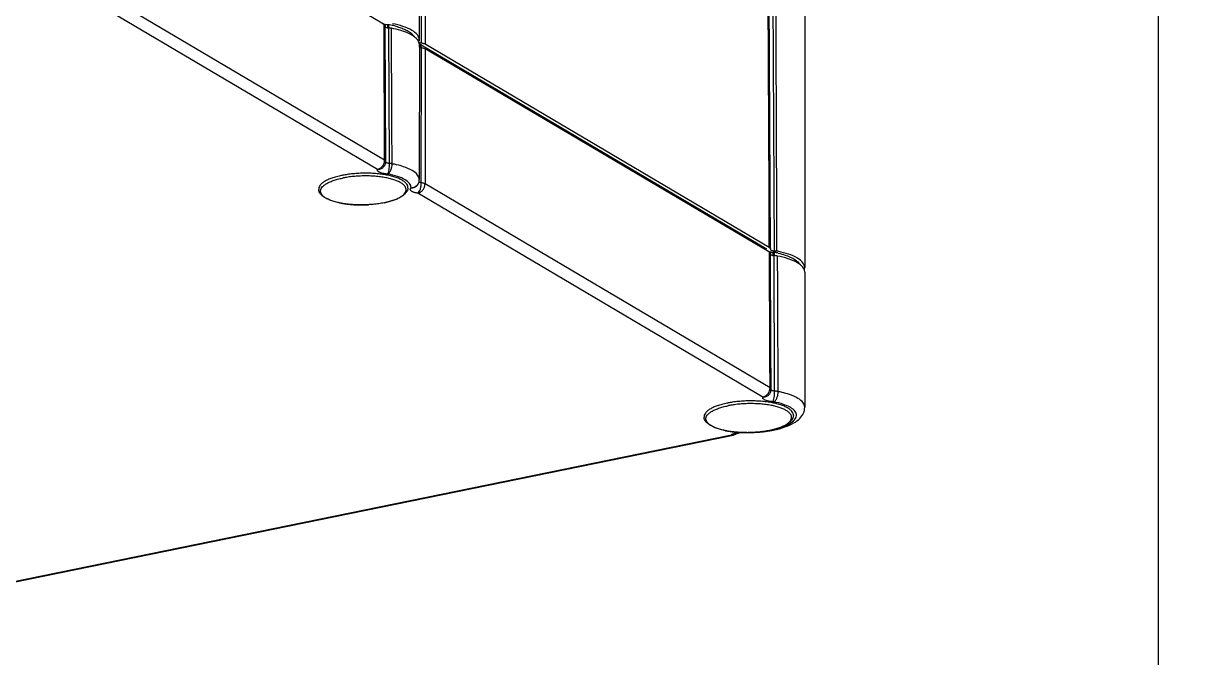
# Model space of a CAD drawing. Header units: millimetres. Extents: x -603 to 1798, y -1840 to -1013.
# Drawn here: x -445.6 to -305, y -1688.3 to -1613.1 of the extents above; entities that cross this region are included whole.
import ezdxf

# ---------------------------------------------------------------- set-up
doc = ezdxf.new("R2010")
doc.units = ezdxf.units.MM
doc.header["$MEASUREMENT"] = 0
doc.layers.get('0').update_dxf_attribs({"linetype": 'CONTINUOUS'})
doc.layers.get('Defpoints').update_dxf_attribs({"linetype": 'CONTINUOUS'})

# ---------------------------------------------------------------- blocks, each defined once
blk = doc.blocks.new('*U24')
at = {"color": 7}
for p, q in [((1.623307224482687, 75.93960098047233), (-100.6941990978171, 55.0118947007723)), ((1.806484260182742, 75.90087709437233), (-100.5110220621173, 54.97317081457231)), ((-101.0889585298173, 54.83579448787231), (-101.0900513015172, 54.8349833964723)), ((-100.5110220620172, 54.97317081457231), (-100.6940194179174, 55.01193136827231)), ((-105.0400246595173, 54.46251156227231), (-105.0263822648171, 54.46529283917232)), ((-105.0261025827172, 54.46375521317231), (-105.0396499987173, 54.46097517987232)), ((-102.3464773725173, 54.72099403187229), (-102.4639841205171, 54.72655309847232)), ((-102.3578598646172, 54.72303050567234), (-102.3474498748171, 54.72306134997234)), ((-109.1993661708173, 35.70065986067232), (-109.1952595739172, 51.71876093697227)), ((-105.2067971500173, 49.5548461039723), (-105.1836819675173, 44.51038079267232)), ((-105.1518684579173, 49.88631164417234), (-105.1520281864173, 49.88584957717228)), ((-105.0804436163171, 49.39721050737234), (-64.13996564401714, 25.21307647917229)), ((-104.2240187604173, 50.50040998167231), (-63.28354078831717, 26.3162759535723)), ((-105.1836819675173, 44.51038079267232), (-105.1327204768172, 33.46874800877231)), ((-109.2033736901171, -20.77566573572773), (-109.1890394732172, 35.13606424657235)), ((-105.5907135107173, 33.7108301472723), (-105.5911088913172, 33.33290494547231)), ((-105.3307029423172, -17.06082020802768), (-105.5555052804173, 33.1452135939723)), ((-105.4430772729172, 33.71185801507232), (-105.4390634582173, 33.31460911447232)), ((-105.1185214726172, 32.9018891925723), (-105.1116826796172, 32.9419775495723)), ((-105.1185210519172, 32.90188919957234), (-104.8969059060173, -17.30417770182765)), ((-105.1116826796172, 32.9419775495723), (-105.1079641732172, 32.96599896437232)), ((-105.0071005018171, 33.46932854537232), (-105.0063470577172, 33.30682415467231)), ((-105.0063470577172, 33.30682415467231), (-64.14714714801721, 9.170702256672314)), ((-104.9921484713173, 32.73994135967229), (-64.1407896350172, 8.608451297372312)), ((-104.9921484713173, 32.73994135967229), (-104.9639566024173, 26.35310879507233)), ((-104.6077740197172, 33.07138128127229), (-104.6107275627173, 32.91431510377231)), ((-104.5447537170171, 33.0341542745723), (-104.5475913095172, 32.83192345237234)), ((-63.69358237821734, 8.6988679406723), (-104.5475913095172, 32.83192345237234)), ((-59.30187633381729, 27.44432408397233), (-59.28823393901712, 27.4471053607723)), ((-59.28795425701719, 27.44556773487233), (-59.30150167301713, 27.4427877014723)), ((-104.9639566024173, 26.35310879507233), (-104.7712540755172, -17.30340708932766)), ((-63.14382812841723, 25.45277821337231), (-63.14523499201732, 25.45144493157233)), ((-64.14714714801721, 9.170702256672314), (-64.13996564401714, 25.21307647917229)), ((-63.68990704391717, 25.07282647227231), (-63.69708594351732, 9.036270176372284)), ((-63.46121784511706, 8.682472382272351), (-63.45711124821719, 24.70057345847232)), ((-59.91261368421715, 22.78253484187229), (-59.8359180851171, 6.694213103572281)), ((-59.46869964611733, 22.5366578179723), (-59.39466931421725, 6.450621726772283)), ((-59.4139592028173, 22.86761000957233), (-59.41399828681733, 22.8674967929723)), ((-58.4859213984173, 23.48225260827229), (-17.54544342641725, -0.7018814197276697)), ((-59.34234625411727, 22.37905313387233), (-18.40186828211722, -1.805080894127684)), ((-59.34234625411727, 22.37905313387233), (-59.26904390321715, 6.451199873572307)), ((-64.15377855181714, -41.45948823772767), (-64.1407896350172, 8.608451297372312)), ((-63.70366528961722, -41.5922633864277), (-63.69072951171711, 8.474019855872314)), ((-63.68884975571723, 9.036154610672327), (-63.69358237821734, 8.6988679406723)), ((-63.46941525751731, 8.97012528117233), (-63.46855285491711, 8.631654361072322)), ((-63.45259807511729, 1.459872708372302), (-63.45079351431718, 8.13012648087232)), ((-63.39512598001716, 8.240469090072281), (-63.36273606441728, 8.306404602872306)), ((-59.85254632811711, 6.694230498072272), (-59.85294333241723, 6.314714185772289)), ((-59.70493398641725, 6.695536539872307), (-59.70090140211732, 6.296420687972329)), ((-59.26904390321715, 6.451199873572307), (-59.26829602761723, 6.288694150272306)), ((-59.26829602761723, 6.288694150272306), (-18.40909611791722, -17.84742774772764))]:
    blk.add_line(p, q, dxfattribs=at)
blk.add_lwpolyline([(-101.0731870200173, 54.8465903563723), (-101.0729263296173, 54.84674511237233), (-101.1272303317173, 54.82307896887232), (-101.2879671133173, 54.77521115357229), (-101.5508701574172, 54.72904822887233), (-101.7887020996172, 54.71147308277233)], dxfattribs=at)
for centre, radius, start, end in [((-100.4948466015173, 54.03468995997235), 0.9973152597, 101.5197488383946, 126.6394032707987), ((-100.6503566229171, 54.24128217967228), 0.7387238582, 106.0001936976018, 126.4180750325967), ((-102.7554736295172, 41.04206995067233), 13.6525110618, 99.65905713960629, 101.6050435571912), ((-102.6662151414173, 40.53392308197232), 14.1684307424, 99.55100242570253, 99.67011204650146), ((-102.2719327336172, 37.30922685537229), 17.4183064681, 91.29915849829261, 94.7967934449005), ((-102.3146597551172, 39.84729757177229), 14.8756769727, 92.82191881939235, 93.23256005399075), ((-102.3092806840173, 39.73401403657232), 14.9890879608, 90.86110681230006, 92.82113669260082), ((-102.2567924064172, 36.82227784517232), 17.9054740443, 90.6630078659949, 91.31226533490482), ((-102.3082028101171, 39.68027599337228), 15.0428361364, 90.59280256179105, 90.86213575380484), ((-102.3073319258174, 39.63039390227232), 15.0932374286, 90.02375793050584, 90.59420200849736), ((-102.3080513526172, 39.66508132057231), 15.0580315629, 90.18952163270227, 90.59278065529801), ((-102.3074328421171, 39.87979716717228), 14.8433181251, 88.2633947255999, 90.15446747389976), ((-102.2983607076171, 40.20446043807232), 14.5185290621, 87.45587004570565, 88.26035245150564), ((-102.2710026352172, 40.75957173327231), 13.9627507896, 85.44731667140415, 87.46690983390864), ((-101.8259553825173, 57.93366237317235), 3.277684557, 279.0832412002997, 283.0450258080031), ((-102.2206338021172, 41.41641016087232), 13.3039869156, 84.64628764469578, 85.43901722100227), ((-102.1338047147174, 42.29180924067231), 12.4243060336, 82.30926565490773, 84.6682945003946), ((-102.0198096399172, 43.16532404017232), 11.5433937992, 81.61642349489735, 82.28976275280976), ((-101.8447317320172, 44.29857058867231), 10.3967337345, 78.6561460444052, 81.66040260530538), ((-101.6630324418172, 45.24066923427227), 9.4373026297, 78.23774596580199, 78.61268862190101), ((-106.8666421195171, 52.98498129237231), 0.7816870667, 207.2439106320999, 209.3526962740941), ((-106.8147098806171, 53.01468079047231), 0.8415105206999999, 209.3819921702, 213.5881050295983), ((-98.48235056341719, 53.2955091783723), 1.0693175904, 323.4623682284956, 324.0908125990986), ((-102.2521590185172, 62.17497106707231), 10.8547846681, 281.1034744960031, 281.5588682606048), ((-102.2479142556172, 62.37549009017232), 11.3784606576, 280.8546978190048, 281.5577522689027), ((-103.7294474110172, 61.86047012117234), 12.2267389244, 256.9136296536985, 259.0838418449031), ((-104.2057264593172, 49.55934557047232), 1.0010808024, 172.1517711347974, 180.2575229677035), ((-104.2072030678173, 49.55950073597234), 0.9995968384, 164.0215844740963, 172.1490245313015), ((-104.2062502151171, 49.55918964947227), 1.0005985131, 160.9457253320013, 164.019478900598), ((-104.0278088644172, 49.39855160787232), 1.0526356062, 172.7860514367015, 180.0729971714034), ((-108.2956609039172, 35.10900421767229), 0.897116437, 161.4551164461978, 164.5122725281992), ((-107.5084873100172, 36.28091916847234), 1.8760619272, 222.8332183872003, 225.0780578810034), ((-103.3019810441172, 46.61583096257232), 13.6753312093, 258.1521691935969, 259.2189687207954), ((-103.4108316490174, 44.85865417497234), 11.7301052147, 256.9548103644027, 259.0292540610045), ((-103.0956818588172, 46.43949698357233), 13.3420354867, 258.9925646252967, 259.2202019981966), ((-105.5036924290173, 31.19317608107229), 2.1188009998, 78.4915385838062, 80.5464233433953), ((-105.4470722077172, 31.47179525517231), 1.8344869471, 76.27771313510144, 78.48822283950108), ((-56.57651143011708, 12.82911010757232), 14.8756769585, 92.82191881930102, 93.23256005419952), ((-56.57113235821726, 12.71582655827234), 14.9890879606, 90.86110681230006, 92.82113669260082), ((-56.56989246961712, 12.64755213487234), 15.0573733088, 90.14995819369325, 90.86191990270349), ((-56.56928451641716, 12.86160968917233), 14.8433181247, 88.2633947255999, 90.15446747389976), ((-56.56021238161725, 13.18627296677226), 14.518529055, 87.45587004539264, 88.26035245159683), ((-56.53285430951723, 13.74138425487234), 13.9627507896, 85.4473166712996, 87.46690983390864), ((-56.4824854764172, 14.3982226814723), 13.3039869166, 84.64628764480044, 85.43901722100227), ((-56.39565638901718, 15.27362176227228), 12.4243060336, 82.30926565490773, 84.66829450030305), ((-56.28166131391731, 16.14713656367229), 11.5433937973, 81.61642349489735, 82.2897627529019), ((-56.10658340621717, 17.28038311037227), 10.3967337344, 78.6561460444052, 81.66040260530538), ((-55.92488410981719, 18.22248178627228), 9.4373025986, 78.23774596520317, 78.61268862249918), ((-62.45704265761719, 24.72649696407234), 0.9995296966, 133.3989755601951, 177.6862417288032), ((-61.12849379381714, 25.96679381397229), 0.7816870666, 207.2439106320999, 209.3526962743014), ((-61.07656155481709, 25.99649331207235), 0.8415105208, 209.3819921703008, 213.5881050294064), ((-52.74420224441724, 26.27732170487229), 1.0693175987, 323.4623682306999, 324.0908125964966), ((-61.80861462411713, 24.70014553297233), 1.6484966739, 177.6844847361997, 179.9851268545015), ((-56.51401069401732, 35.15678359507234), 10.8547846746, 281.103474496096, 281.5588682603921), ((-56.50976593021733, 35.3573026135723), 11.3784606594, 280.8546978190048, 281.5577522687963), ((-57.98189337511712, 34.88295672847232), 12.2685254607, 256.9090622958021, 259.4778494799062), ((-58.46763007351728, 22.54118833027229), 1.0010798244, 172.1572265764978, 180.2593001180981), ((-58.46910536801715, 22.54134323867231), 0.9995971924, 164.0307493536964, 172.1544837483), ((-58.46815391541713, 22.54103278437231), 1.0005973413, 160.9575705337971, 164.028647353103), ((-58.28972025931716, 22.38039459597229), 1.0526268496, 172.7876893024038, 180.0730174586989), ((-63.8564192285171, 7.915109899672302), 1.1324254773, 72.90276453310506, 81.91159361329396), ((-63.84576999701721, 7.373043089872283), 1.1118396427, 72.78449118170438, 81.98426760240206), ((-57.79830145541723, 17.2017980137723), 11.0791826914, 255.7221762917959, 258.9743106964007), ((-57.51967201361731, 18.56973734797231), 12.4751652394, 258.9197979734993, 259.2202986572038), ((-59.77407898391721, 4.152111244272305), 2.1428572063, 78.2406364125974, 80.43054501439808), ((-59.73533581561719, 4.339291205572295), 1.9517098311, 76.28091755079267, 78.23424927469914)]:
    blk.add_arc(centre, radius, start, end, dxfattribs=at)
for points, start_tangent, end_tangent in [([(-100.5110220621173, 54.97317081457231), (-100.6772064627171, 54.87648028777232), (-100.8742594461173, 54.79930119087231)], (-0.8037346245910798, -0.5949879437714987), (-0.9503773458364926, -0.3110995026045268)), ([(-100.5110220620172, 54.97317081457231), (-100.8539789145173, 54.95138843997233)], (-0.9909609666044686, 0.134150522422902), (-0.9613650763879642, -0.2752765698376161)), ([(-105.5018694006171, 54.41549017737231), (-106.8481784219171, 54.04986105767227), (-107.8896625827172, 53.58189771537229), (-108.6054536199172, 53.04223783897231), (-109.0466007596171, 52.40915876927232), (-109.1952595739172, 51.71876093697227)], (-0.9795186208892946, -0.201353597760592), (-0.0002563722629127742, -0.9999999671366309)), ([(-106.2263450174173, 54.14840493517232), (-106.4715549794173, 54.06896387237231), (-107.3916430236172, 53.66565282347233), (-107.9846337848171, 53.2007524078723), (-108.2108256282172, 52.70551470787228), (-108.0548588217173, 52.2132260688723), (-107.5277924523173, 51.75763118477232), (-106.6633953583173, 51.36836283387231), (-105.5345863372172, 51.07525367457231)], (-0.9561771521036599, -0.2927887528491058), (0.9817649191287686, -0.1900990362102939)), ([(-107.8452717685173, 52.69960348087227), (-107.7905647849173, 52.96151425697229), (-107.6462115225172, 53.23052924117235), (-107.3991086797173, 53.49874948137233), (-107.0582702783172, 53.74706396497231), (-106.6419598758173, 53.9671665478723), (-106.1615011641172, 54.1594317080723), (-105.6248698736172, 54.32462938877228), (-105.0400246595173, 54.46251156227231)], (0.05653319655600978, 0.9984007199953132), (0.9797165763526874, 0.200388198304613)), ([(-105.0396499987173, 54.46097517987232), (-105.6079110370172, 54.3264253754723), (-106.1327865529172, 54.1644247786723), (-106.5909516925171, 53.98077118737228), (-106.9738717064172, 53.77888572067235), (-107.2744135190173, 53.56252912267229), (-107.4869786052172, 53.33573170757234), (-107.6076072794172, 53.10271828197233), (-107.6340524579173, 52.86782944517228)], (-0.979457533021356, -0.2016505417987261), (0.08812716382373108, -0.9961092324621761)), ([(-105.0263822648171, 54.46529283917232), (-104.3940550962172, 54.57544917467231), (-103.7165426136173, 54.65721073697227), (-103.0190768736172, 54.70681890487231), (-102.4638577870173, 54.72281967577231)], (0.9799721674571394, 0.1991345048186182), (0.9999462145508364, 0.01037149967230504)), ([(-105.0261025827172, 54.46375521317231), (-104.3981991807173, 54.57385609697229), (-103.7358974833173, 54.65467705547235), (-103.1534826678171, 54.69930556797232)], (0.979716576346359, 0.2003881983355535), (0.9984085765253243, 0.05639427560201227)), ([(-103.7284876553172, 54.6665264143723), (-104.0184501260173, 54.63960915357228), (-105.0171189916173, 54.50595517427229)], (-0.9964770736436966, -0.0838656169266933), (-0.9861381621007336, -0.1659262644929591)), ([(-102.4645569329173, 54.7200221201723), (-102.4631605865172, 54.72561584517229), (-102.4629722258173, 54.72602307687231)], (0.181992382243464, 0.9832999404074777), (0.463994230477453, 0.8858382211688748)), ([(-102.3135903986172, 54.72363003327229), (-101.6122016173172, 54.70738515087231), (-100.9269373154173, 54.65822477237231), (-100.2694042686171, 54.57663888867233), (-99.65044942061718, 54.46332125297232), (-99.08018834991708, 54.31896803657236), (-98.56744960271726, 54.14372570807228), (-98.12088055401728, 53.93671417287231), (-97.75253915431722, 53.69731203277234), (-97.48148551791724, 53.43280827947228), (-97.31836642241728, 53.16202988557228), (-97.25044711311716, 52.89338739817231)], (0.9999999136637165, 0.0004155388786582628), (0.09300553034260266, -0.9956655921169976)), ([(-100.8742594461173, 54.79930119087231), (-101.0861272664172, 54.74056506587232)], (-0.9503773458158202, -0.3110995026676787), (-0.9739115789411631, -0.2269278220146895)), ([(-99.7392275600173, 54.47980640727235), (-99.19472465311719, 54.34763899277232), (-98.70594961661709, 54.18899136177231), (-98.2888121239173, 54.00823310747234), (-97.95108265721728, 53.80873141407233), (-97.69905247761722, 53.59420262057233), (-97.53741643041712, 53.36864299257229), (-97.46918548941721, 53.13625427907232), (-97.4956306678173, 52.90136544227232), (-97.61625934211725, 52.66835201667232)], (0.97900136544958, -0.2038536888257309), (-0.5864910074546438, -0.809955738404783)), ([(-107.8450504126172, 52.69959188727233), (-107.8438628954173, 52.61161964047233), (-107.7728478107172, 52.36930448797233)], (-0.05869799117901039, -0.9982757864596081), (0.4464051442031076, -0.8948309601421951)), ([(-107.7728478107172, 52.36930448797233), (-107.6041220263173, 52.13382310337232), (-107.3410464516173, 51.91000681177229), (-106.9887874045171, 51.70205804537233), (-106.5540454829172, 51.5137808033723), (-106.0447632527171, 51.34855219137233), (-105.4710475326171, 51.20956636687231), (-104.8436737899171, 51.09930288537231), (-104.1732695816172, 51.01961162137235), (-103.4721974884171, 50.97203462467229), (-102.7533529289171, 50.95752295077233), (-102.0314910291172, 50.97635732247232), (-101.3167309407172, 51.02839171127232), (-100.6242016095173, 51.11276063107232), (-100.1051341905172, 51.2006137807723)], (0.446405144078057, -0.8948309602045793), (0.9821016523603407, 0.1883516509911407)), ([(-107.6340524579173, 52.86782944517228), (-107.5658215168173, 52.6354407316723), (-107.5616133561173, 52.62714103387231)], (0.08812716402511975, -0.9961092324443589), (0.4576601305836625, -0.8891272152364614)), ([(-107.5157185316173, 52.54914150357229), (-107.4041854696172, 52.40988110367232)], (0.552675461405446, -0.8333965648838959), (0.6849841810582677, -0.728557939837275)), ([(-107.4041854696172, 52.40988110367232), (-107.1521552900172, 52.19535231017232), (-106.8144258234172, 51.99585061677232), (-106.3972883307172, 51.8150923623723), (-105.9085132941173, 51.65644473147233), (-105.3572056679172, 51.52286302907231), (-104.7536352699171, 51.41683562967228), (-104.1090454747173, 51.3403376229723), (-103.4354437706172, 51.2947940222723), (-102.7453780827173, 51.28105321857231), (-102.0517030292172, 51.29937117697233), (-101.3673404639171, 51.3494066687723), (-100.7050387665172, 51.4302276272723), (-100.1617285966172, 51.52337725007231)], (0.6849841809231862, -0.7285579399642775), (0.9812783255825882, 0.1925950356105585)), ([(-97.62319022711722, 52.65889027697233), (-97.8288244282171, 52.44155460147232), (-98.12936624091708, 52.2251980035723), (-98.51228625471731, 52.02331253677232), (-98.97045139441707, 51.8396589455723), (-99.49532691031709, 51.6776583487723), (-100.0771353645173, 51.5403285109723)], (-0.5953394474733229, -0.803474294723956), (-0.9797165763550094, -0.2003881982932606)), ([(-99.96817634201716, 51.22774762897228), (-99.36161131191716, 51.37092850117233), (-98.81418382801712, 51.53992516917231), (-98.33673164731727, 51.73137523137234), (-97.93861783501734, 51.94128147837228), (-97.62524576701708, 52.16680537567231), (-97.40358096301725, 52.40324622347231), (-97.27784184981715, 52.64602590887233)], (0.9797165763545675, 0.2003881982954208), (0.2975717627874202, 0.9546994532268192)), ([(-97.27784184981715, 52.64602590887233), (-97.25019587641737, 52.89060739687233), (-97.25044690621712, 52.8933876054723)], (0.2975717626971823, 0.9546994532549457), (-0.09232442939765709, 0.9957289790582562)), ([(-109.1943403502173, 51.71877933177228), (-109.0114415480173, 51.19597455247231), (-108.3940275702171, 50.66034875997235), (-107.3825011003173, 50.20310296007233), (-106.4978208619173, 49.95126136647229)], (0.02001494481303166, -0.9997996809282005), (0.9738603452372092, -0.2271475907300443)), ([(-105.5345863372172, 51.07525367457231), (-105.7329479809173, 50.89319867417231), (-105.8992067352171, 50.59812343817231), (-106.0086035175173, 50.23397027147229), (-106.0448470715173, 49.85496849657233)], (-0.8721538442531523, -0.4892317160144552), (0.008463371594945875, -0.9999641850292669)), ([(-105.3950610461172, 51.05758305687232), (-105.4878703067172, 50.86165925497232), (-105.5642356605172, 50.55449895147228), (-105.6127755132172, 50.18195028187233), (-105.6262650016172, 49.79962154007234)], (-0.5993753258409582, -0.800468124770153), (0.01403636838933206, -0.9999014853286494)), ([(-105.5345863372172, 51.07525367457231), (-105.4884060008171, 51.06741723797234), (-105.4422624552171, 51.06157175097229), (-105.3950576956172, 51.05739489917232)], (0.9817657043343133, -0.1900949809777987), (0.9975291728731366, -0.0702534644486387)), ([(-105.3950576956172, 51.05739489917232), (-104.9518760986173, 51.00061252537228), (-104.6244546549171, 50.91481787137235), (-104.4041657477173, 50.81521148337231), (-104.2737187685173, 50.70996019947228), (-104.2174134592171, 50.60347647737228), (-104.2240187604173, 50.50040998167231)], (0.9975114030701058, -0.07050532423235321), (-0.3271891502657798, -0.9449588668023372)), ([(-106.0448538235173, 49.85496980377229), (-106.0095128948171, 41.8807069028723), (-105.9731468598172, 33.7664871504723)], (0.004404163694071866, -0.9999903016240487), (0.004505717277861994, -0.9999898492043868)), ([(-106.0448538236174, 49.85496981897234), (-105.9063058702172, 49.83101885177228), (-105.7678707068171, 49.81289773597234), (-105.6262445396173, 49.79963777557231)], (0.9812858292972203, -0.1925567999850096), (0.9971238652234834, -0.07578916414488802)), ([(-105.6262445401171, 49.79963788257231), (-105.4618473354171, 49.78047799457232), (-105.3407839661172, 49.74928738397233), (-105.2633909685173, 49.71373622697229), (-105.2181569828172, 49.67563067477232)], (0.9985397780620618, -0.05402139972055924), (0.6309520848226803, -0.7758218008395442)), ([(-105.6246246454173, 49.79964517107231), (-105.6159090378173, 47.89215592777231), (-105.5943080901172, 43.17777959747235), (-105.5725630027173, 38.45014843627229), (-105.5506833871173, 33.71077936327231)], (0.004565353311661612, -0.9999895787202683), (0.00462480199563972, -0.9999893055460649)), ([(-105.2064588726171, 49.55484728697229), (-105.2026352118173, 49.52562992927227), (-105.1622188288172, 49.45925220527232)], (0.003497125198798601, -0.9999938850389756), (0.6894827791026481, -0.724302076015863)), ([(-105.1622188288172, 49.45925220527232), (-105.0804436163171, 49.39721050737234)], (0.689482779019777, -0.7243020760947503), (0.8645324443375375, -0.5025770116984688)), ([(-104.2240187606171, 50.50040998177229), (-104.6001358438173, 50.43869303237233), (-104.9172217145172, 50.2450118411723), (-105.1276869087171, 49.9484338529723), (-105.1518068407172, 49.88629041327232)], (-0.9995797726813687, 0.02898754984926105), (-0.3257661083704915, -0.9454503914204835)), ([(-105.0804436163171, 49.39721050737234), (-105.0435596330171, 41.35910382197233), (-105.0071005018171, 33.46932854537232)], (0.00457118719053935, -0.999989552069255), (0.004636102741807582, -0.9999892532179371)), ([(-105.0162920913172, 49.76627899837229), (-105.0721119753173, 49.53073606997231)], (-0.3310334181447179, -0.9436190312151534), (-0.124823050420413, -0.9921790191713102)), ([(-104.2240187606171, 50.50040998177229), (-104.5535830440172, 50.36262573487232), (-104.8314592764173, 50.10516089607228), (-105.0162920913172, 49.76627899837229)], (-0.9797165763516498, -0.2003881983096866), (-0.3310334181742519, -0.9436190312047925)), ([(-109.1960088048172, 35.70016740537233), (-109.1834996687171, 35.54189081067233), (-109.1616526468172, 35.45331135257231)], (-0.01856838968510929, -0.9998275925900935), (0.2955042943852098, -0.9553414112242279)), ([(-109.1602009551173, 35.34856298187231), (-109.1879904229172, 35.17673781517232), (-109.1885248864173, 35.1364419034723)], (-0.2667177503113056, -0.9637746840775993), (0.01509116470201176, -0.9998861218898565)), ([(-109.1616526468172, 35.45331135257231), (-109.0467693077171, 35.21246754117232)], (0.2955042944877758, -0.9553414111925025), (0.5409593858125477, -0.8410487161284483)), ([(-109.0467693077171, 35.21246754117232), (-108.8842707244171, 35.00544735317231)], (0.540959385872991, -0.8410487160895714), (0.6797758030998726, -0.7334199734939889)), ([(-109.1885248864173, 35.1364419034723), (-108.9854487774173, 34.57409392487233), (-108.3293256460172, 34.0167209997723), (-107.2636549573172, 33.54202560477233), (-106.1097062890171, 33.23183445057231)], (0.01509116468730249, -0.9998861218900784), (0.9786551714461021, -0.2055092586765878)), ([(-108.8332549066172, 34.95253700587227), (-108.2212555857172, 34.51321822167233), (-107.2306839061173, 34.09211996957231), (-105.9731468602172, 33.7664871504723)], (0.7079784639778318, -0.706234022504998), (0.9808072954721332, -0.1949796121358327)), ([(-106.0585448713173, 33.43127551487231), (-106.8902412178172, 33.66573150807233), (-107.8845730074172, 34.10860557577229), (-108.4879405132172, 34.62080293887232), (-108.5564033210171, 34.7295582608723)], (-0.9740441339990419, 0.22635817860651), (-0.486438001593545, 0.8737150969313044)), ([(-105.9731468602172, 33.7664871504723), (-105.7679968205171, 33.73291744627232), (-105.5491131407173, 33.71078662547234)], (0.980807295503209, -0.1949796119795119), (0.9973801448094524, -0.07233841814607321)), ([(-105.6585841656172, -17.01941028912773), (-105.7082574215174, -5.347093485827656), (-105.7579613113171, 6.708308211872293), (-105.8084665770173, 19.45680025817234), (-105.8600476098172, 33.18188300257231)], (-0.004315110895285774, 0.9999906898656414), (-0.003638194532457872, 0.9999933817483714)), ([(-105.5555110604173, 33.14521431847231), (-105.7135825044172, 33.1592946413723), (-105.8600351908171, 33.18187984367233)], (-0.9982616828029344, 0.0589373620673152), (-0.9823119011279399, 0.1872520464572082)), ([(-105.4390634582173, 33.31460911447232), (-105.4918881161173, 33.31877179547234), (-105.5427461206173, 33.3248900955723), (-105.5911089314172, 33.33290473537232)], (-0.9982611288632691, 0.0589467437661473), (-0.982351436335319, 0.1870445282010038)), ([(-105.3639961184172, 33.12106864637235), (-105.5555110604173, 33.14521431847231)], (-0.9794637972029381, 0.2016201130066198), (-0.9982616828087684, 0.05893736196849971)), ([(-105.3682794996173, 33.6859240023723), (-105.5491131407173, 33.71078662547234)], (-0.9777702458703805, 0.2096791508247207), (-0.9973801448092328, 0.07233841814909955)), ([(-105.1556827050172, 33.2832016571723), (-105.1967447460172, 33.2896899571723), (-105.4390634582173, 33.31460911447232)], (-0.9863410409684239, 0.1647159703894136), (-0.9982611288499948, 0.05894674399094528)), ([(-105.1312679481173, 33.56650178157236), (-105.1376102782172, 33.57835550987232), (-105.2218873833172, 33.6403393974723), (-105.3682794996173, 33.6859240023723)], (-0.4149551090136854, 0.9098418859908796), (-0.9777702458994705, 0.2096791506890684)), ([(-105.2134343490172, 33.0760319218723), (-105.3639961184172, 33.12106864637235)], (-0.9248755754276113, 0.3802698646717154), (-0.9794637971487785, 0.201620113269725)), ([(-105.1085585177173, 32.96596725577228), (-105.1253593280171, 33.01415087987232), (-105.2134343490172, 33.0760319218723)], (-0.05327476806366081, 0.9985798911893646), (-0.9248755755060244, 0.3802698644810028)), ([(-105.0063470577172, 33.30682415467231), (-105.1135933328173, 33.40378006567232), (-105.1315338871173, 33.4687829788723)], (-0.86099989844193, 0.5086051266778445), (-0.03417183704508205, 0.9994159722322655)), ([(-104.9921484713173, 32.73994135967229), (-105.0571913523172, 32.78681570797232), (-105.0994234471173, 32.83694625107228), (-105.1177524787172, 32.88914435927228), (-105.1184766832173, 32.90188922307232)], (-0.8609998990085752, 0.5086051257185906), (-0.0006811806515188989, 0.9999997679964332)), ([(-104.7995435128173, 33.18390830527233), (-104.8465416680172, 33.20326380457232), (-104.9589995165172, 33.2400563082723), (-105.0119024777173, 33.25392029707234)], (-0.9132015985200759, 0.4075080863742194), (-0.9713572911213202, 0.2376236793449906)), ([(-104.5475913095172, 32.83192345237234), (-104.5798857788172, 32.85519315617233), (-104.6011798824172, 32.8803476142723), (-104.6103597573172, 32.90662387567232), (-104.6107045318172, 32.91431304667231)], (-0.860999898830681, 0.5086051260197417), (0.02165492770377997, 0.9997655045590161)), ([(-104.5997563054173, 32.9746565831723), (-104.6006656306172, 32.9927154847723), (-104.6018128051171, 32.99997975727234)], (0.02245356368584203, 0.9997478869584101), (-0.1861430054700452, 0.9825226620870274)), ([(-62.10712344281728, 25.6814160024723), (-62.05241645921728, 25.94332677857233), (-61.90806319681724, 26.21234176277233), (-61.66096035401733, 26.48056200297231), (-61.32012195261723, 26.72887648667233), (-60.90381155001728, 26.94897906957232), (-60.42335283841726, 27.14124422977233), (-59.88672154781716, 27.30644191037231), (-59.30187633381729, 27.44432408397233)], (0.05653319655600978, 0.9984007199953132), (0.9797165763526874, 0.200388198304613)), ([(-59.30150167301713, 27.4427877014723), (-59.86976271131721, 27.30823789707233), (-60.39463822711718, 27.14623730027233), (-60.85280336681717, 26.96258370907231), (-61.23572338061717, 26.76069824227233), (-61.53626519331738, 26.54434164437231), (-61.74883027941723, 26.31754422917231), (-61.86945895371719, 26.08453080357231), (-61.89590413211727, 25.84964196677231)], (-0.979457533021356, -0.2016505417987261), (0.08812716382373108, -0.9961092324621761)), ([(-59.28823393901712, 27.4471053607723), (-58.65590677051728, 27.55726169637234), (-57.97839428791713, 27.63902325857231), (-57.28092854781721, 27.68863142647228), (-56.57544207281717, 27.70544255487232), (-55.8740532916172, 27.68919767247235), (-55.1887889897173, 27.64003729397228), (-54.53125594291714, 27.55845141027231), (-53.91230109491721, 27.4451337745723), (-53.34204002421711, 27.30078055817233), (-52.82930127701729, 27.1255382297723), (-52.38273222831731, 26.91852669457234), (-52.01439082861725, 26.67912455437232), (-51.74333719221727, 26.41462080107232), (-51.58021809661727, 26.14384240717231), (-51.51229878741719, 25.87519991977234)], (0.9799721674543254, 0.1991345048324673), (0.09300553034305441, -0.9956655921169554)), ([(-59.28795425701719, 27.44556773487233), (-58.66005085501729, 27.55566861857233), (-57.99774915761714, 27.63648957707233), (-57.41533434211715, 27.68111808957229)], (0.979716576346359, 0.2003881983355535), (0.9984085765253243, 0.05639427560201227)), ([(-54.00107923431733, 27.46161892887233), (-53.45657632741722, 27.32945151437229), (-52.96780129081731, 27.17080388347233), (-52.55066379811728, 26.99004562907231), (-52.21293433151732, 26.7905439356723), (-51.96090415191725, 26.57601514217231), (-51.79926810471716, 26.35045551417232), (-51.73103716371725, 26.11806680067235), (-51.75748234211733, 25.8831779638723), (-51.87811101631723, 25.65016453827229)], (0.97900136544958, -0.2038536888257309), (-0.5864910074546438, -0.809955738404783)), ([(-63.28354078831717, 26.3162759535723), (-63.61310493151723, 26.1784917979723), (-63.8909811636172, 25.92102704897229), (-64.07581404271718, 25.58214518757234), (-64.13996564401714, 25.21307647917229)], (-0.979716576357069, -0.2003881982831913), (0.00208101119524671, -0.9999978346938584)), ([(-63.66284546511724, 25.45449293517231), (-63.68990704341718, 25.07282647217232)], (-0.1516105547397665, -0.9884403065898822), (0.01930076099876232, -0.9998137229628672)), ([(-63.28354078831717, 26.3162759535723), (-63.44317739331723, 26.12666040677232), (-63.57627093901738, 25.82427086767228), (-63.66284546511724, 25.45449293517231)], (-0.792217332080417, -0.610239050496923), (-0.151610554809299, -0.9884403065792171)), ([(-63.16962976001719, 25.38937491217229), (-63.38198516011721, 25.08707897817231), (-63.45574514971713, 24.7667511405723)], (-0.7238935706021701, -0.6899116598817859), (-0.04141152088865252, -0.9991421750370109)), ([(-63.28354078831717, 26.3162759535723), (-63.10612820581719, 26.28633864457231), (-62.95685719591711, 26.25262927657235), (-62.83145531811715, 26.21655537077231), (-62.72446250951725, 26.17820565477234), (-62.63246595311716, 26.13725312207231), (-62.5542848126172, 26.09348309207235), (-62.48962107761713, 26.04670560887234), (-62.43859657811709, 25.99658165577233), (-62.40194622321724, 25.94236942487231), (-62.38180028721717, 25.88303348297234), (-62.38232408171734, 25.81756676137235), (-62.4100738032173, 25.7454866631723), (-62.47379265131713, 25.66734710387232)], (0.9900890288787239, -0.1404411438787995), (-0.7256206576423186, -0.6880949507173623)), ([(-62.47379265131713, 25.66734710377233), (-62.85108969741714, 25.5928903862723), (-63.16962976001719, 25.38937491217229)], (-0.9999330009218844, -0.01157556337095277), (-0.7238935706619473, -0.6899116598190643)), ([(-62.47379265141717, 25.66734710377233), (-62.82891681291721, 25.6350045333723), (-63.12843028721727, 25.46694898567233), (-63.14382369311716, 25.45277352777231)], (-0.9940512746691049, 0.1089130998949523), (-0.7262419529307131, -0.6874391797122011)), ([(-62.47379265131713, 25.66734710387232), (-62.30327251481731, 25.17680232007234), (-61.75819826801717, 24.72060681297233), (-60.87547740971718, 24.33341288357229), (-59.72471343441725, 24.04342614567236)], (-0.0403942852209595, -0.9991838177840391), (0.9830060898506111, -0.183572948215723)), ([(-62.10690208681717, 25.68140440887231), (-62.10571456971729, 25.5934321620723), (-62.0346994850172, 25.35111700957231)], (-0.05869799117901039, -0.9982757864596081), (0.4464051442031076, -0.8948309601421951)), ([(-62.0346994850172, 25.35111700957231), (-61.86597370061713, 25.11563562507229), (-61.60289812581732, 24.89181933347231), (-61.25063907881713, 24.6838705669723), (-60.81589715721725, 24.49559332497233), (-60.30661492691706, 24.3303647130723), (-59.73289920691718, 24.19137888857227), (-59.10552546421718, 24.08111540697229), (-58.43512125591724, 24.00142414297233), (-57.73404916261711, 23.95384714627232), (-57.01520460321717, 23.93933547237231), (-56.29334270341724, 23.9581698440723), (-55.5785826149172, 24.01020423297234), (-54.88605328371727, 24.0945731526723), (-54.36698586481725, 24.18242630247232)], (0.446405144078057, -0.8948309602045793), (0.9821016523603407, 0.1883516509911407)), ([(-61.89590413211727, 25.84964196677231), (-61.82767319111736, 25.61725325327234), (-61.82346503031727, 25.60895355547234)], (0.08812716402511975, -0.9961092324443589), (0.4576601305836625, -0.8891272152364614)), ([(-61.77757020591707, 25.53095402517232), (-61.66603714391726, 25.3916936252723)], (0.552675461405446, -0.8333965648838959), (0.6849841810582677, -0.728557939837275)), ([(-61.66603714391726, 25.3916936252723), (-61.4140069643172, 25.1771648317723), (-61.07627749761718, 24.97766313837229), (-60.65914000491716, 24.79690488407232), (-60.17036496841729, 24.63825725307231), (-59.61905734221727, 24.50467555067235), (-59.01548694421717, 24.39864815127231), (-58.37089714901731, 24.32215014457233), (-57.6972954448172, 24.27660654387233), (-57.00722975691724, 24.26286574017229), (-56.31355470351718, 24.28118369867229), (-55.62919213821715, 24.33121919037228), (-54.96689044081722, 24.41204014887234), (-54.42358027091723, 24.50518977167229)], (0.6849841809231862, -0.7285579399642775), (0.9812783255825882, 0.1925950356105585)), ([(-51.88504190131721, 25.64070279867229), (-52.09067610251714, 25.42336712317234), (-52.39121791511707, 25.20701052517228), (-52.77413792901734, 25.00512505847229), (-53.2323030687171, 24.82147146717233), (-53.75717858451708, 24.65947087037227), (-54.33898703881732, 24.52214103267232)], (-0.5953394474733229, -0.803474294723956), (-0.9797165763550094, -0.2003881982932606)), ([(-54.23002801631719, 24.20956015057232), (-53.62346298621719, 24.35274102287229), (-53.07603550221734, 24.52173769087227), (-52.5985833216173, 24.71318775297232), (-52.20046950931737, 24.92309399997231), (-51.88709744131711, 25.14861789727235), (-51.66543263731728, 25.38505874517227), (-51.53969352401737, 25.62783843047231)], (0.9797165763545675, 0.2003881982954208), (0.2975717627874202, 0.9546994532268192)), ([(-51.53969352401737, 25.62783843047231), (-51.51204755061735, 25.8724199184723), (-51.51229858051715, 25.87520012707233)], (0.2975717626971823, 0.9546994532549457), (-0.09232442939765709, 0.9957289790582562)), ([(-64.13996564401714, 25.21307647917229), (-64.02038454191711, 25.1561588386723), (-63.86816913291727, 25.10872454067231), (-63.68990704341718, 25.07282647217232)], (0.8574107481878208, -0.5146326931822359), (0.9879576844788921, -0.1547243150868866)), ([(-63.68990704391717, 25.07282647227231), (-63.62342743351724, 25.06321088797233), (-63.56769096981725, 25.05191650327231), (-63.52156207021721, 25.03968817887232), (-63.48308130171722, 25.0267389069723), (-63.45086550601718, 25.0130779932723), (-63.42419786961727, 24.99866013677229), (-63.41180259761722, 24.99044503147229)], (0.9932019966762566, -0.1164035815527047), (0.8135012044612585, -0.5815632298727987)), ([(-63.45701413671713, 24.7005740235723), (-63.25435926251726, 24.15208691537231), (-62.6146246327171, 23.61740822997234), (-61.5806041621172, 23.1633755163723), (-60.76068070061729, 22.93326811407235)], (0.005818940483329788, -0.9999830698225103), (0.9737885895425996, -0.2274550128632792)), ([(-59.72471343441725, 24.04342614567236), (-59.9182929636172, 23.8604450199723), (-60.08047806921718, 23.56456827517229), (-60.1871204806173, 23.1998259143723), (-60.22231797601717, 22.82073410617232)], (-0.8652478406836742, -0.5013443668699582), (0.008696479777445908, -0.9999621849047496)), ([(-59.72471343441725, 24.04342614567236), (-59.80111301991724, 23.8464369939723), (-59.86353122791729, 23.53832587307232), (-59.90264545471723, 23.1651111068723), (-59.91261368451728, 22.78253484187229)], (-0.5070523382636511, -0.8619152662886091), (0.01804528631195726, -0.9998371705642474)), ([(-59.72471343441725, 24.04342614567236), (-59.47330578071728, 24.02213684707232), (-59.25778576261723, 23.99059915227235), (-59.08400036911712, 23.95421101037232), (-58.94320644011714, 23.91536845977231), (-58.8262617105172, 23.87433466847233), (-58.72706371821732, 23.83039082067233), (-58.64389432401731, 23.7832499150723), (-58.5764853862172, 23.7327670638723), (-58.5249601194173, 23.67859995437232), (-58.49024570041729, 23.61978000067234), (-58.47521963151712, 23.55477872027234), (-58.4859213984173, 23.48225260827229)], (0.9985147724415864, -0.05448164109062162), (-0.326776214229672, -0.9451017436306653)), ([(-60.22231797601717, 22.82073410627231), (-60.18714183231714, 14.81260584357227), (-60.15069937771727, 6.731826009772305)], (0.004329898037162004, -0.9999906259475576), (0.004564656632972259, -0.9999895819006431)), ([(-60.22231797601717, 22.82073410617232), (-60.12381648951714, 22.80425114007232), (-60.02015330031736, 22.79146520957232), (-59.91261368451728, 22.78253484187229)], (0.9821961882538023, -0.1878580522088462), (0.9979680150867957, -0.0637168805240906)), ([(-59.91261368421715, 22.78253484187229), (-59.82074851451716, 22.7761038077723), (-59.74022754781731, 22.76517439357229), (-59.67519115241726, 22.7520050979723), (-59.62322875491714, 22.73782904267227), (-59.5810588110171, 22.72296922347232), (-59.5463134980173, 22.70731121767227), (-59.51794499271728, 22.69076583747233), (-59.49457793921715, 22.67258703427228), (-59.47617440411727, 22.65236629777235), (-59.46345704181726, 22.62972713487233), (-59.46230799791738, 22.6266349952723)], (0.9993009109167925, -0.03738568497257727), (0.3301613641233787, -0.9439245063246264)), ([(-59.46836077911712, 22.53665901377229), (-59.46453307281718, 22.50743289157231), (-59.42411384941715, 22.44107510367235)], (0.003528873572363114, -0.9999937735062707), (0.6895859415181349, -0.7242038589102846)), ([(-58.4859213984173, 23.48225260827229), (-58.8620497025172, 23.42052286447228), (-59.17914255631717, 23.22682509187234), (-59.38960738971718, 22.93023048107227), (-59.41389693251722, 22.86758859747232)], (-0.9995805503513411, 0.02896072097359637), (-0.3251710629135477, -0.9456552119264579)), ([(-59.27819464051709, 22.74812187727235), (-59.33401846111724, 22.5125481060723)], (-0.331033630848412, -0.9436189565959966), (-0.1247950025974666, -0.9921825473806211)), ([(-58.4859213984173, 23.48225260827229), (-58.81548557291717, 23.34446843227232), (-59.09336177761725, 23.08700369867233), (-59.27819464051709, 22.74812187727235)], (-0.9797165763460711, -0.2003881983369609), (-0.33103363071203, -0.9436189566438412)), ([(-59.42411384941715, 22.44107510367235), (-59.34234625411727, 22.37905313387233)], (0.6895859408940738, -0.7242038595045148), (0.8645762798546259, -0.5025015983185884)), ([(-63.69708594351732, 9.036270176372284), (-63.95537214021715, 9.09102698437232), (-64.14714714801721, 9.170702256672314)], (-0.9900897744891852, 0.1404358873363726), (-0.860999898924538, 0.5086051258608545)), ([(-63.69072951171711, 8.474019855872314), (-63.82655199711735, 8.497832210072318), (-63.94892662931716, 8.528749846672326), (-64.05449160141734, 8.565925940872319), (-64.1407896350172, 8.608451297372312)], (-0.9900899452980318, 0.1404346831083414), (-0.8609998988652119, 0.5086051259612853)), ([(-63.63410794961715, 8.67107940777231), (-63.69358237821734, 8.6988679406723)], (-0.9377096775378426, 0.3474198622011633), (-0.8609998988842437, 0.5086051259290675)), ([(-63.46855285491711, 8.631654361072322), (-63.5978219472172, 8.659069480172263), (-63.63410794961715, 8.67107940777231)], (-0.9900899452986391, 0.1404346831040606), (-0.9377096774963911, 0.3474198623130441)), ([(-63.45784071651724, 8.972618433272316), (-63.52349269751721, 8.997490325772276)], (-0.8962766778373623, 0.4434953401838864), (-0.9558689101237577, 0.2937935102394535)), ([(-63.40207474681711, 8.37722642027228), (-63.51670258271724, 8.435070409672278)], (-0.744519499158165, 0.6676007155278336), (-0.9548577457513698, 0.2970634366235813)), ([(-63.46121595931731, 8.682415184972342), (-63.32031939181729, 8.213397768272273)], (0.000572648603703244, -0.9999998360367749), (0.511524115446161, -0.8592689214192623)), ([(-63.45087609821712, 8.117623217272296), (-63.23191320831734, 7.535519742172312), (-62.57086440341709, 6.98644650277231), (-61.51099368941732, 6.518947019472307), (-60.28718828291721, 6.196228451572324)], (0.002398685290271003, -0.9999971231503011), (0.9799695566761849, -0.1991473524500936)), ([(-63.45079351431718, 8.13012648087232), (-63.43647463441721, 8.185599271672288), (-63.39512598001716, 8.240469090072281)], (0.01564242402291823, 0.999877649800558), (0.7119293902828521, 0.70225105429005)), ([(-63.32031939181729, 8.213397768272273), (-63.12563753571726, 7.963429729472296)], (0.5115241154696375, -0.859268921405287), (0.6979727983298201, -0.7161242718911576)), ([(-63.12563753571726, 7.963429729472296), (-62.89524609571731, 7.761819971972329), (-62.20360479581723, 7.353257426572327), (-61.2743366396171, 7.004806087572319), (-60.15069937841713, 6.73182600987235)], (0.6979727983817379, -0.7161242718405556), (0.982049135869051, -0.1886252759808469)), ([(-60.53069311361719, 6.46483732007232), (-61.14179020781717, 6.644076086572341), (-61.67615745781723, 6.849474789372323), (-62.12498300111724, 7.077646347472353), (-62.48086558371733, 7.324828150572273), (-62.73793660561728, 7.58694410567233), (-62.81750907381729, 7.703919883872288)], (-0.9688723628220596, 0.2475607896246892), (-0.5098510107572424, 0.8602627196559307)), ([(-60.15069937841713, 6.73182600987235), (-60.05078510871726, 6.715196350872304), (-59.94539316651731, 6.70260391477234), (-59.83591808571737, 6.694213103572281)], (0.9820491359345704, -0.1886252756397293), (0.9984195947636716, -0.05619886824435315)), ([(-59.70090140211732, 6.296420687972329), (-59.75373252591726, 6.300583818472319), (-59.8046004998173, 6.306703659172342), (-59.85294333851721, 6.31471415387233)], (-0.9982609911162408, 0.05894907646113557), (-0.9823516580044857, 0.1870433639984007)), ([(-59.64745893641725, 6.671277090372314), (-59.83591808571737, 6.694213103572281)], (-0.9807979335388303, 0.1950266996233093), (-0.9984195947413814, 0.05619886864035584)), ([(-59.41784380701711, 6.265150170772301), (-59.70090140211732, 6.296420687972329)], (-0.9860395744546493, 0.1665111335896023), (-0.9982609911085005, 0.05894907659221125)), ([(-59.39284369831739, 6.547110398172322), (-59.40106212641717, 6.562310750772269), (-59.49210821971724, 6.625888987272333), (-59.64745893641725, 6.671277090372314)], (-0.4050465009462626, 0.9142960855604652), (-0.9807979335238267, 0.195026699698763)), ([(-59.26829602761723, 6.288694150272306), (-59.37554680711719, 6.385657746772324), (-59.39348198141715, 6.450656687772323)], (-0.8609998988137696, 0.5086051260483703), (-0.0341357597960097, 0.9994172051266423)), ([(-59.38470152061723, 6.514714945172329), (-59.39284369831739, 6.547110398172322)], (-0.05268990156254402, 0.9986109223683315), (-0.4050465010542478, 0.9142960855126261)), ([(-59.0567481158173, 6.163676178072308), (-59.16296822021718, 6.204364791772321), (-59.27246497691726, 6.235319119772328)], (-0.9094395734051608, 0.4158361003143415), (-0.9712817518434408, 0.2379322561905736))]:
    blk.add_spline(points, degree=3, dxfattribs=dict(at, start_tangent=start_tangent, end_tangent=end_tangent))

msp = doc.modelspace()

# ---------------------------------------------------------------- linework, layer by layer
at = {"layer": 'Defpoints', "color": 2}
for points in [[(-311.0113484832679, -1831.325558322108), (-603.4407004879088, -1831.325558322108), (-603.4407004879088, -1422.344380717061), (-311.0113484832679, -1422.344380717061)], [(-311.0113484832679, -1831.325558322107), (-18.58199647862705, -1831.325558322107), (-18.58199647862705, -1422.344380717061), (-311.0113484832679, -1422.344380717061)]]:
    msp.add_lwpolyline(points, close=True, dxfattribs=at)

# ---------------------------------------------------------------- block references
at = {"rotation": 180}
msp.add_blockref('*U24', (-462.1339327922834, -1606.913514871386), dxfattribs=at)

doc.saveas('drawing.dxf')
